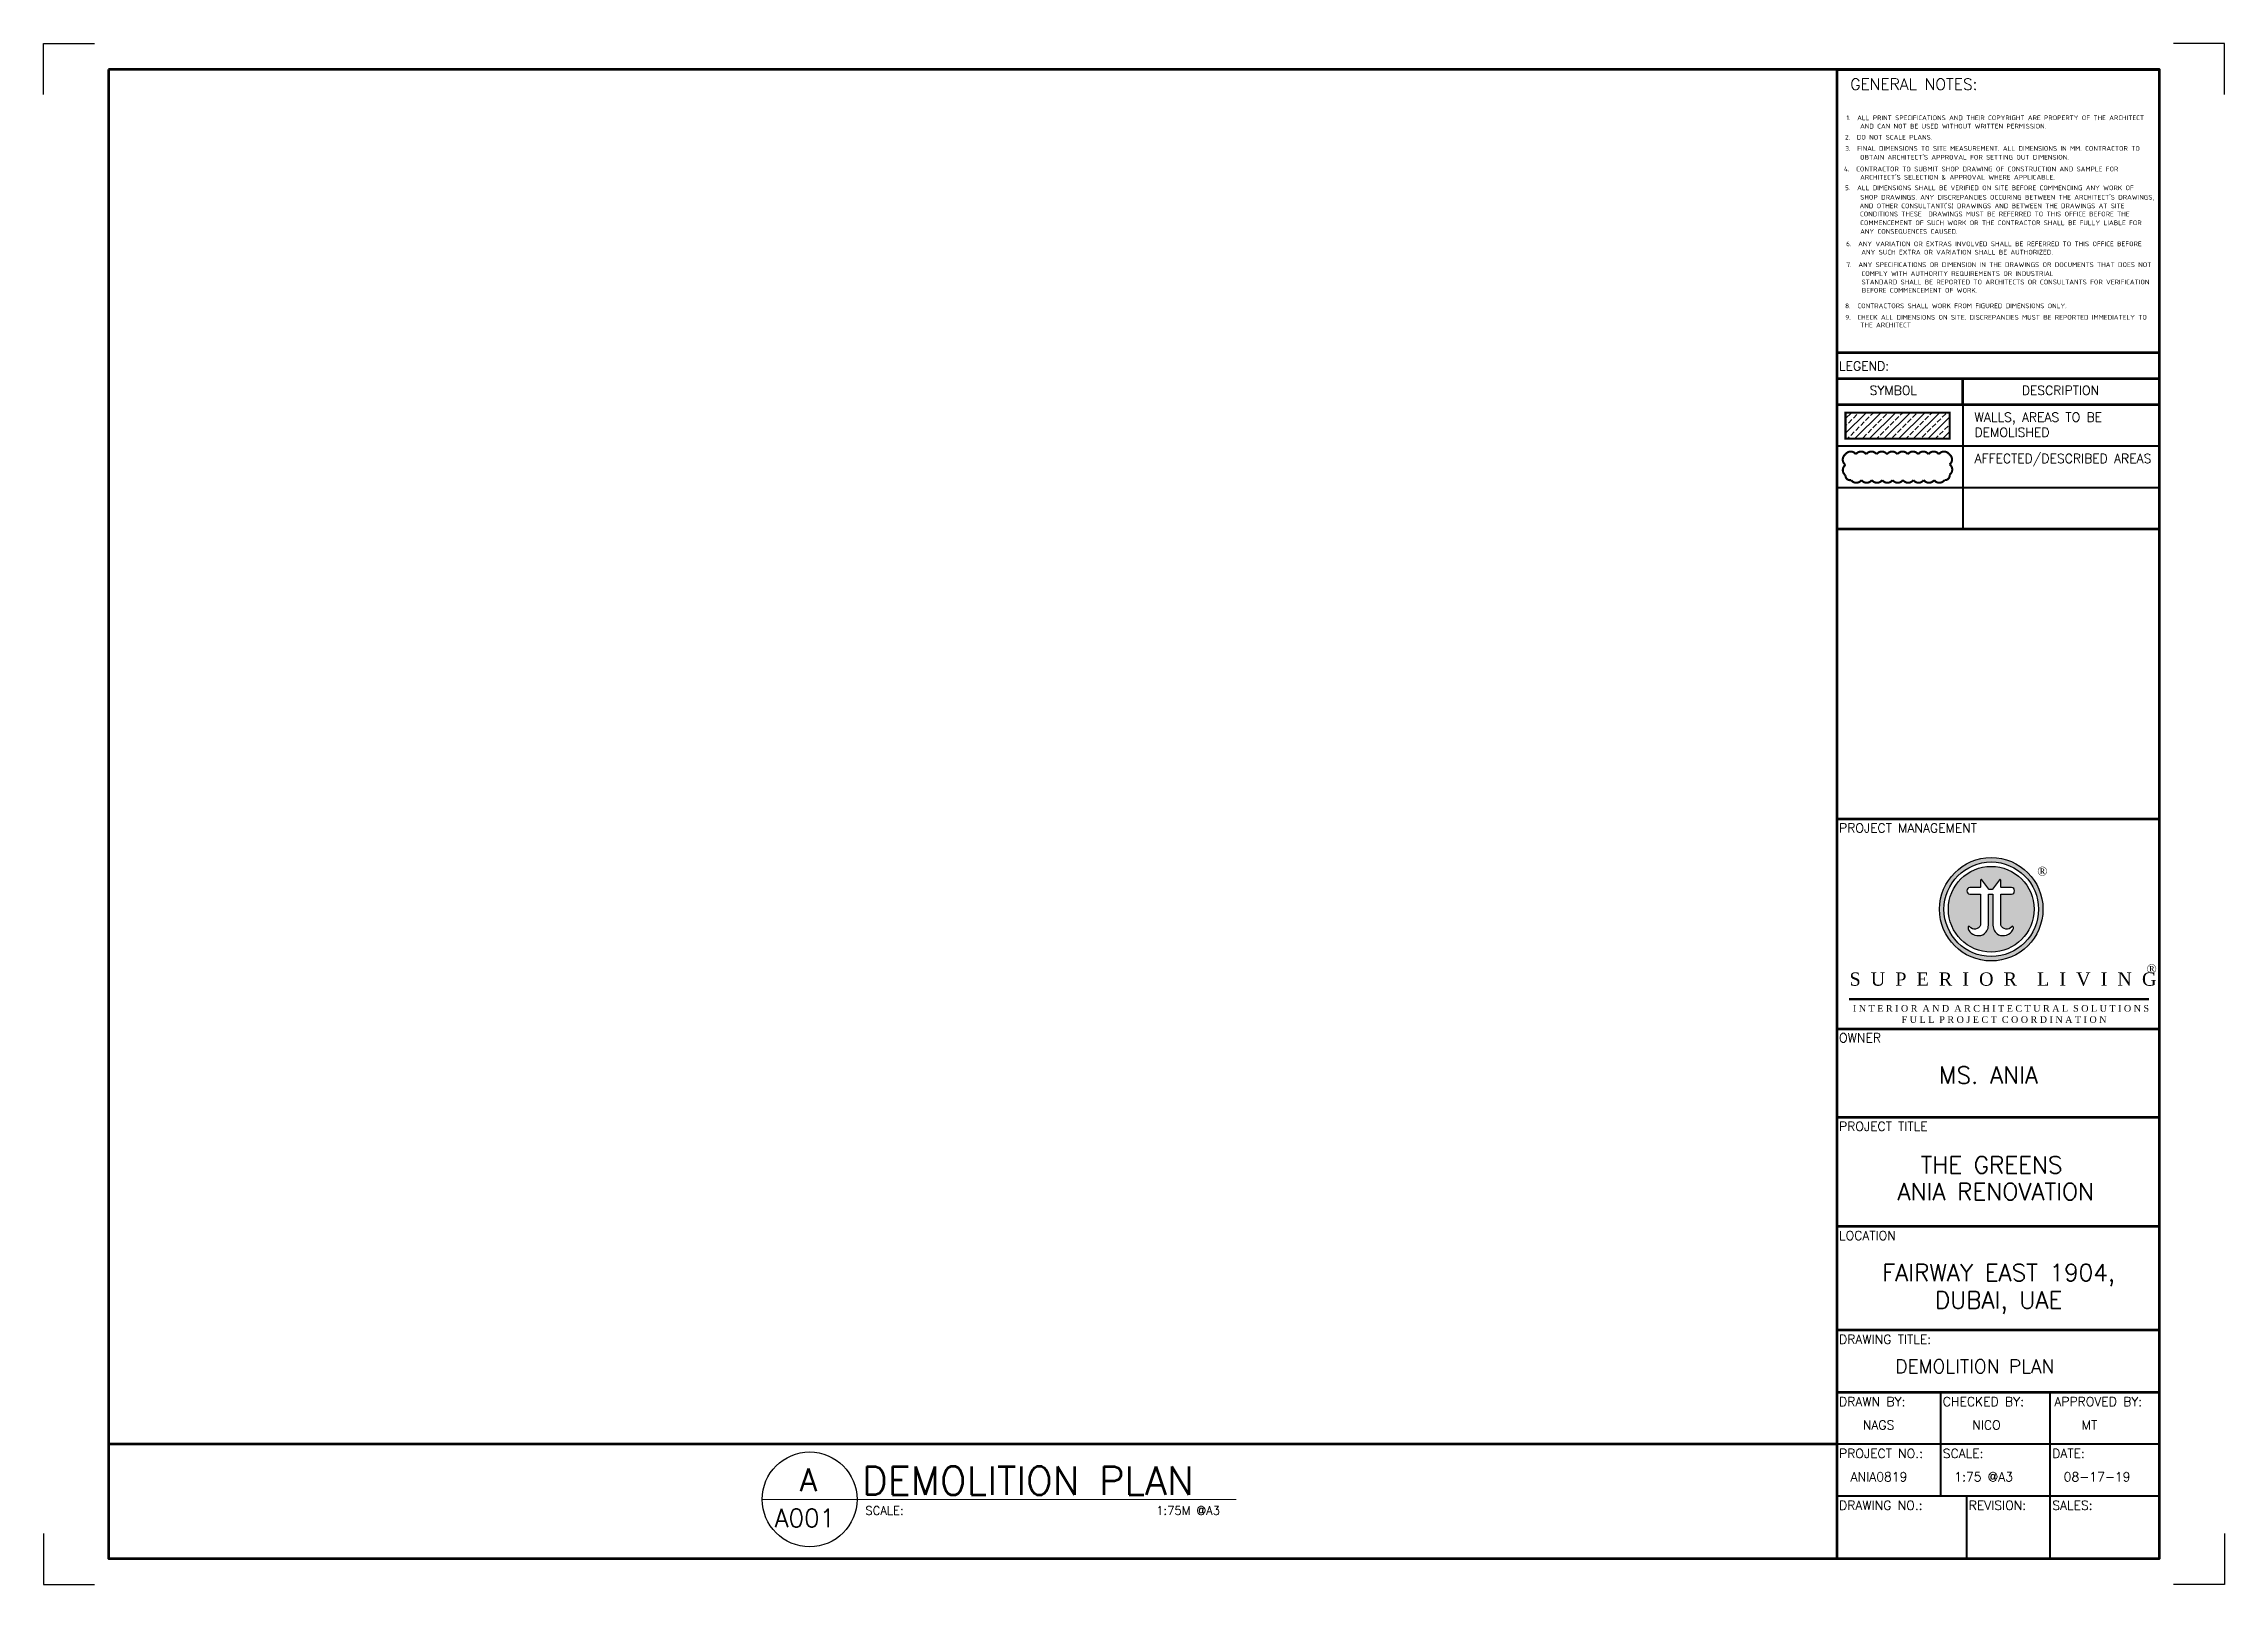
# Paper-space layout 'Layout1' of a CAD drawing. Header units: millimetres. Extents: x 926 to 1346, y -2 to 295.
import ezdxf
from ezdxf.enums import TextEntityAlignment as Align

# ---------------------------------------------------------------- set-up
doc = ezdxf.new("R2010")
doc.units = ezdxf.units.MM
doc.layers.get('0').update_dxf_attribs({"linetype": 'CONTINUOUS'})
for name, color, linetype, lineweight in [('LINE .05 P.05', 11, 'CONTINUOUS', 5), ('LINE 2 P2', 2, 'CONTINUOUS', 18), ('LINE 3 P3', 3, 'CONTINUOUS', 30), ('LINE 4 P4', 4, 'CONTINUOUS', 40), ('LINE 5 P5', 5, 'CONTINUOUS', 50), ('LINE 6 P6', 6, 'CONTINUOUS', 60), ('X LINE 1 P1', 10, 'CONTINUOUS', 5)]:
    doc.layers.add(name, color=color, linetype=linetype, lineweight=lineweight)
doc.styles.add('TITLE BLOCK A3 NEAL 3', font='romans.shx', dxfattribs={"height": 1.2})
doc.styles.add('TITLE BLOCK A3 NEAL 5', font='iso.shx', dxfattribs={"height": 1})
doc.styles.add('TITLE BLOCK A3 NEAL 6', font='romans.shx', dxfattribs={"height": 2})

# ---------------------------------------------------------------- blocks, each defined once
blk = doc.blocks.new('A$C7165272B')
at = {"linetype": 'ByBlock', "true_color": 0xff9933}
h = blk.add_hatch(color=30, dxfattribs=at)
h.dxf.hatch_style = 1
h.paths.add_polyline_path([(0, 11.66, 1), (23.31, 11.66, 1)])
h.paths.add_polyline_path([(22.31, 11.66, -1), (1, 11.66, -1)], flags=16)
h.paths.add_polyline_path([(21.31, 11.66, -1), (2, 11.66, -1)], flags=0)
h.paths.add_polyline_path([(9.53, 18.31), (11.09, 16.21, 0.236799), (11.21, 16.15), (11.54, 16.15), (11.86, 16.15, 0.236799), (11.98, 16.21), (13.54, 18.31, -0.721812), (13.81, 18.22), (13.81, 16.72, 0.414214), (13.96, 16.57), (16.25, 16.57, -0.887175), (16.25, 15.07), (13.96, 15.07, 0.414214), (13.81, 14.92), (13.81, 8.06, 0.564427), (16.27, 7.7, -0.796344), (16.64, 7.63, -0.187411), (16.5, 6.93, -0.377108), (13.29, 5.92, -0.268876), (12.05, 8.06), (12.05, 8.06, 0.268766), (13.29, 5.92, 0.385527), (16.54, 7, 0.184147), (16.62, 7.69, 0.502927), (16.33, 7.77, -0.585669), (13.81, 8.06), (13.81, 14.92, -0.414214), (13.96, 15.07), (16.25, 15.07, 0.887175), (16.25, 16.57), (13.96, 16.57, -0.414214), (13.81, 16.72), (13.81, 18.22, 0.721812), (13.54, 18.31), (11.93, 16.15), (11.54, 16.15), (11.14, 16.15), (9.53, 18.31, 0.721812), (9.26, 18.22), (9.26, 16.72, -0.414214), (9.11, 16.57), (6.82, 16.57, 0.887175), (6.82, 15.07), (9.11, 15.07, -0.414214), (9.26, 14.92), (9.26, 8.06, -0.585669), (6.74, 7.77, 0.502927), (6.45, 7.69, 0.184147), (6.54, 7, 0.385527), (9.79, 5.92, 0.268876), (11.02, 8.06), (11.02, 8.06, -0.268876), (9.79, 5.92, -0.377108), (6.57, 6.93, -0.187411), (6.43, 7.63, -0.796344), (6.8, 7.7, 0.564427), (9.26, 8.06), (9.26, 14.92, 0.414214), (9.11, 15.07), (6.82, 15.07, -0.887175), (6.82, 16.57), (9.11, 16.57, 0.414214), (9.26, 16.72), (9.26, 18.22, -0.721812)], flags=0)
h = blk.add_hatch(color=30, dxfattribs=at)
h.dxf.hatch_style = 1
h.paths.add_polyline_path([(2, 11.66, 1), (21.31, 11.66, 1)])
h.paths.add_polyline_path([(16.25, 15.07), (13.96, 15.07, 0.414214), (13.81, 14.92), (13.81, 8.06, 0.564427), (16.27, 7.7, -0.668848), (16.62, 7.69, -0.184147), (16.54, 7, -0.385527), (13.29, 5.92, -0.268656), (12.05, 8.06), (11.02, 8.06, -0.268656), (9.79, 5.92, -0.385527), (6.54, 7, -0.184147), (6.45, 7.69, -0.668848), (6.8, 7.7, 0.564427), (9.26, 8.06), (9.26, 14.92, 0.414214), (9.11, 15.07), (6.82, 15.07, -0.887175), (6.82, 16.57), (9.11, 16.57, 0.414214), (9.26, 16.72), (9.26, 18.22, -0.721812), (9.53, 18.31), (11.09, 16.21, 0.236799), (11.21, 16.15), (11.54, 16.15), (11.86, 16.15, 0.236799), (11.98, 16.21), (13.54, 18.31, -0.721812), (13.81, 18.22), (13.81, 16.72, 0.414214), (13.96, 16.57), (16.25, 16.57, -0.887175)], flags=16)
h.paths.add_polyline_path([(9.79, 5.92, -0.385527), (6.54, 7, -0.184147), (6.45, 7.69, -0.668848), (6.8, 7.7, 0.564427), (9.26, 8.06), (9.26, 14.92, 0.414214), (9.11, 15.07), (6.82, 15.07, -0.887175), (6.82, 16.57), (9.11, 16.57, 0.414214), (9.26, 16.72), (9.26, 18.22, -0.721812), (9.53, 18.31), (11.09, 16.21, 0.236799), (11.21, 16.15), (11.54, 16.15), (11.86, 16.15, 0.236799), (11.98, 16.21), (13.54, 18.31, -0.721812), (13.81, 18.22), (13.81, 16.72, 0.414214), (13.96, 16.57), (16.25, 16.57, -0.887175), (16.25, 15.07), (13.96, 15.07, 0.414214), (13.81, 14.92), (13.81, 8.06, 0.564427), (16.27, 7.7, -0.668848), (16.62, 7.69, -0.184147), (16.54, 7, -0.385527), (13.29, 5.92, -0.268876), (12.05, 8.06), (12.05, 8.06, 0.268766), (13.29, 5.92, 0.385527), (16.54, 7, 0.184147), (16.62, 7.69, 0.668848), (16.27, 7.7, -0.564427), (13.81, 8.06), (13.81, 14.92, -0.414214), (13.96, 15.07), (16.25, 15.07, 0.887175), (16.25, 16.57), (13.96, 16.57, -0.414214), (13.81, 16.72), (13.81, 18.22, 0.721812), (13.54, 18.31), (11.98, 16.21, -0.236799), (11.86, 16.15), (11.54, 16.15), (11.21, 16.15, -0.236799), (11.09, 16.21), (9.53, 18.31, 0.721812), (9.26, 18.22), (9.26, 16.72, -0.414214), (9.11, 16.57), (6.82, 16.57, 0.887175), (6.82, 15.07), (9.11, 15.07, -0.414214), (9.26, 14.92), (9.26, 8.06, -0.564427), (6.8, 7.7, 0.668848), (6.45, 7.69, 0.184147), (6.54, 7, 0.385527), (9.79, 5.92, 0.268876), (11.02, 8.06), (11.02, 8.06, -0.268876)], flags=16)
h = blk.add_hatch(color=30, dxfattribs=at)
h.dxf.hatch_style = 1
h.paths.add_polyline_path([(12.05, 14.92, 0.414214), (11.9, 15.07), (11.54, 15.07), (11.17, 15.07, 0.414214), (11.02, 14.92), (11.02, 8.06), (12.05, 8.06)])
at = {"color": 30, "linetype": 'ByBlock', "true_color": 0xff9933}
blk.add_lwpolyline([(11.54, 16.15), (11.21, 16.15, -0.236799), (11.09, 16.21), (9.53, 18.31, 0.721812), (9.26, 18.22), (9.26, 16.72, -0.414214), (9.11, 16.57), (6.82, 16.57, 0.887175), (6.82, 15.07), (9.11, 15.07, -0.414214), (9.26, 14.92), (9.26, 8.06, -0.564427), (6.8, 7.7, 0.668848), (6.45, 7.69, 0.184147), (6.54, 7, 0.385527), (9.79, 5.92, 0.268656), (11.02, 8.06), (11.02, 14.92, -0.414214), (11.17, 15.07), (11.54, 15.07), (11.9, 15.07, -0.414214), (12.05, 14.92), (12.05, 8.06, 0.268656), (13.29, 5.92, 0.385527), (16.54, 7, 0.184147), (16.62, 7.69, 0.668848), (16.27, 7.7, -0.564427), (13.81, 8.06), (13.81, 14.92, -0.414214), (13.96, 15.07), (16.25, 15.07, 0.887175), (16.25, 16.57), (13.96, 16.57, -0.414214), (13.81, 16.72), (13.81, 18.22, 0.721812), (13.54, 18.31), (11.98, 16.21, -0.236799), (11.86, 16.15)], format="xyb", close=True, dxfattribs=at)
for radius in [11.66, 10.66, 9.66]:
    blk.add_circle((11.66, 11.66), radius, dxfattribs=at)
blk = doc.blocks.new('A$C18B462D1')
at = {"layer": 'LINE 5 P5', "linetype": 'ByBlock'}
blk.add_line((1.54, 6.23), (69.12, 6.23), dxfattribs=at)
at = {"linetype": 'ByBlock'}
blk.add_blockref('A$C7165272B', (21.93, 14.86), dxfattribs=at)
at = {"color": 30, "linetype": 'ByBlock', "true_color": 0xff9933, "insert": (43.96, 36.1), "char_height": 2, "attachment_point": 1, "style": 'TITLE BLOCK A3 NEAL 3'}
blk.add_mtext_dynamic_manual_height_columns('{\\fTimes New Roman|b0|i0|c0|p18;®}', width=6.9038, gutter_width=2000, heights=[0], dxfattribs=at)
at = {"layer": 'LINE 2 P2', "attachment_point": 1, "style": 'TITLE BLOCK A3 NEAL 3'}
for s, width, insert, char_height in [('{\\fTimes New Roman Baltic|b0|i0|c0|p18;S  U  P  E  R  I  O  R    L  I  V  I  N  G }', 75.775, (1.63, 12.28), 3), ('{\\fTimes New Roman|b0|i0|c0|p18;®}', 6.9038, (68.62, 14.1), 2), ('{\\fTimes New Roman Baltic|b0|i0|c0|p18;I N T E R I O R  A N D  A R C H I T E C T U R A L  S O L U T I O N S}', 75.775, (2.41, 4.92), 1.5), ('{\\fTimes New Roman Baltic|b0|i0|c0|p18;F U L L  P R O J E C T  C O O R D I N A T I O N}', 46.2923, (13.38, 2.4), 1.5)]:
    blk.add_mtext_dynamic_manual_height_columns(s, width=width, gutter_width=2000, heights=[0], dxfattribs=dict(at, insert=insert, char_height=char_height))

psp = doc.layouts.get("Layout1")

# ---------------------------------------------------------------- hatches: boundary and pattern name
at = {"layer": 'X LINE 1 P1'}
h = psp.add_hatch(dxfattribs=at)
h.set_pattern_fill('JIS_STN_2.5', color=256, scale=0.8)
h.set_pattern_definition([(45, (252.4404, 47.1448), (-1.4142136, 1.4142136), []), (45, (253.8524, 47.1448), (-1.4142136, 1.4142136), [0.96, -0.4])])
h.paths.add_polyline_path([(1293.41, 218.51), (1293.41, 223.48), (1273.35, 223.48), (1273.35, 218.51)])

# ---------------------------------------------------------------- linework, layer by layer
for points in [[(925.91, 284.82), (925.91, 294.64), (935.72, 294.64)], [(1346.41, 284.82), (1346.41, 294.64), (1336.59, 294.64)], [(925.91, 7.45), (925.91, -2.36), (935.72, -2.36)], [(1346.41, 7.45), (1346.41, -2.36), (1336.59, -2.36)]]:
    psp.add_lwpolyline(points)
at = {"lineweight": 30}
psp.add_lwpolyline([(938.41, 289.64), (1333.91, 289.64), (1333.91, 2.64), (938.41, 2.64)], close=True, dxfattribs=at)
at = {"layer": 'LINE 2 P2', "ltscale": 30}
psp.add_line((1064.46, 14.02), (1155.84, 14.02), dxfattribs=at)
at = {"layer": 'LINE 3 P3', "ltscale": 30}
psp.add_circle((1073.61, 14.02), 9.14, dxfattribs=at)
at = {"layer": 'LINE 4 P4'}
for p, q in [((1296, 225.1), (1296, 201.1)), ((1271.67, 217.1), (1333.91, 217.1)), ((1271.67, 209.1), (1333.91, 209.1)), ((1291.67, 34.64), (1291.67, 14.64)), ((1312.76, 34.64), (1312.76, 2.64)), ((1333.91, 24.64), (1271.67, 24.64)), ((1333.91, 14.64), (1271.67, 14.64)), ((1296.67, 14.64), (1296.67, 2.64))]:
    psp.add_line(p, q, dxfattribs=at)
at = {"layer": 'LINE 6 P6', "ltscale": 30}
for p, q in [((1271.67, 289.64), (1271.67, 2.64)), ((1271.67, 289.64), (1333.91, 289.64)), ((1271.67, 235.1), (1333.91, 235.1)), ((1271.67, 230.1), (1333.91, 230.1)), ((1296, 225.1), (1296, 230.1)), ((1271.67, 225.1), (1333.91, 225.1)), ((1271.67, 201.1), (1333.91, 201.1)), ((1271.67, 145.21), (1333.91, 145.21)), ((1271.67, 104.75), (1333.91, 104.75)), ((1271.67, 87.68), (1333.91, 87.68)), ((1333.91, 66.64), (1271.67, 66.64)), ((1333.91, 46.64), (1271.67, 46.64)), ((1333.91, 34.64), (1271.67, 34.64)), ((1271.67, 24.64), (938.41, 24.64))]:
    psp.add_line(p, q, dxfattribs=at)
psp.add_lwpolyline([(938.41, 289.64), (938.41, 2.64), (1333.91, 2.64), (1333.91, 289.64)], close=True, dxfattribs=at)
at = {"layer": 'X LINE 1 P1', "const_width": 0.4}
psp.add_lwpolyline([(1273.35, 223.48), (1293.41, 223.48), (1293.41, 218.51), (1273.35, 218.51)], close=True, dxfattribs=at)
psp.add_lwpolyline([(1273.35, 215.48, -0.520567), (1275.35, 215.48, -0.520567), (1277.35, 215.48, -0.520567), (1279.35, 215.48, -0.520567), (1281.35, 215.48, -0.520567), (1283.35, 215.48, -0.520567), (1285.35, 215.48, -0.520567), (1287.35, 215.48, -0.520567), (1289.35, 215.48, -0.520567), (1291.35, 215.48, -0.520567), (1293.35, 215.48, -0.520567), (1293.41, 213.53, -0.520567), (1293.41, 211.53, -0.520567), (1292.43, 210.51, -0.520567), (1290.43, 210.51, -0.520567), (1288.43, 210.51, -0.520567), (1286.43, 210.51, -0.520567), (1284.43, 210.51, -0.520567), (1282.43, 210.51, -0.520567), (1280.43, 210.51, -0.520567), (1278.43, 210.51, -0.520567), (1276.43, 210.51, -0.520567), (1274.43, 210.51, -0.520567), (1273.35, 211.43, -0.520567), (1273.35, 213.43, -0.520567)], format="xyb", close=True, dxfattribs=at)

# ---------------------------------------------------------------- block references
at = {"linetype": 'ByBlock', "xscale": 0.8549999999999999, "yscale": 0.8549999999999999, "zscale": 0.8549999999999999}
psp.add_blockref('A$C18B462D1', (1272.73, 105.1), dxfattribs=at)

# ---------------------------------------------------------------- texts
at = {"layer": 'LINE .05 P.05', "style": 'TITLE BLOCK A3 NEAL 5'}
for s, p in [('1.  ALL PRINT SPECIFICATIONS AND THEIR COPYRIGHT ARE PROPERTY OF THE ARCHITECT', (1273.51, 279.88)), ('AND CAN NOT BE USED WITHOUT WRITTEN PERMISSION.', (1276.17, 278.27)), ('2.  DO NOT SCALE PLANS.', (1273.26, 276.14)), ('3.  FINAL DIMENSIONS TO SITE MEASUREMENT. ALL DIMENSIONS IN MM. CONTRACTOR TO', (1273.31, 273.98)), ("OBTAIN ARCHITECT'S APPROVAL FOR SETTING OUT DIMENSION.", (1276.16, 272.28)), (' 4.  CONTRACTOR TO SUBMIT SHOP DRAWING OF CONSTRUCTION AND SAMPLE FOR ', (1272.41, 270.01)), ("ARCHITECT'S SELECTION & APPROVAL WHERE APPLICABLE.", (1276.17, 268.42)), ('5.  ALL DIMENSIONS SHALL BE VERIFIED ON SITE BEFORE COMMENCIING ANY WORK OF', (1273.26, 266.38)), ("SHOP DRAWINGS. ANY DISCREPANCIES OCCURING BETWEEN THE ARCHITECT'S DRAWINGS,", (1276.19, 264.57)), ("AND OTHER CONSULTANT('S) DRAWINGS AND BETWEEN THE DRAWINGS AT SITE ", (1276.05, 262.9)), ('CONDITIONS THESE  DRAWINGS MUST BE REFERRED TO THIS OFFICE BEFORE THE', (1276.14, 261.34)), ('ANY CONSEQUENCES CAUSED.', (1276.18, 257.98)), ('COMMENCEMENT OF SUCH WORK OR THE CONTRACTOR SHALL BE FULLY LIABLE FOR', (1276.18, 259.64)), ('6.  ANY VARIATION OR EXTRAS INVOLVED SHALL BE REFERRED TO THIS OFFICE BEFORE', (1273.47, 255.58)), ('7.  ANY SPECIFICATIONS OR DIMENSION IN THE DRAWINGS OR DOCUMENTS THAT DOES NOT', (1273.53, 251.57)), ('ANY SUCH EXTRA OR VARIATION SHALL BE AUTHORIZED.', (1276.4, 253.98)), ('STANDARD SHALL BE REPORTED TO ARCHITECTS OR CONSULTANTS FOR VERIFICATION', (1276.44, 248.23)), ('COMPLY WITH AUTHORITY REQUIREMENTS OR INDUSTRIAL ', (1276.43, 249.85)), ('8.  CONTRACTORS SHALL WORK FROM FIGURED DIMENSIONS ONLY.', (1273.28, 243.63)), ('BEFORE COMMENCEMENT OF WORK.', (1276.51, 246.63)), ('9.  CHECK ALL DIMENSIONS ON SITE. DISCREPANCIES MUST BE REPORTED IMMEDIATELY TO', (1273.31, 241.43)), ('THE ARCHITECT', (1276.2, 239.94))]:
    psp.add_text(s, height=0.9106, dxfattribs=at).set_placement(p)
at = {"layer": 'LINE 3 P3', "style": 'TITLE BLOCK A3 NEAL 3'}
for s, height, p in [('GENERAL NOTES:', 2.1854, (1274.27, 285.72)), ('LEGEND:', 1.748, (1272.1, 231.62)), ('SYMBOL', 1.748, (1278, 226.92)), ('DESCRIPTION', 1.7483, (1307.34, 226.92)), ('PROJECT MANAGEMENT', 1.7483, (1272.1, 142.57)), ('OWNER', 1.748, (1272.1, 102.11)), ('PROJECT TITLE', 1.7483, (1272.1, 85.04)), ('LOCATION', 1.748, (1272.1, 64)), ('DRAWING TITLE:', 1.7483, (1272.1, 44)), ('DEMOLITION PLAN', 2.6225, (1282.93, 38.36)), ('DRAWN BY:', 1.748, (1272.1, 32)), ('CHECKED BY:', 1.7483, (1292.1, 32)), ('APPROVED BY:', 1.7483, (1313.62, 32)), ('NAGS', 1.748, (1276.69, 27.49)), ('NICO', 1.748, (1297.79, 27.49)), ('MT', 1.748, (1318.88, 27.49)), ('PROJECT NO.:', 1.7483, (1272.1, 22)), ('SCALE:', 1.748, (1292.1, 22)), ('DATE:', 1.748, (1313.2, 22)), ('ANIA0819', 1.748, (1274.33, 17.49)), ('1:75 @A3', 1.748, (1294.33, 17.49)), ('08-17-19', 1.748, (1315.42, 17.49)), ('SCALE:', 1.639, (1084.36, 11.05)), ('1:75M @A3', 1.639, (1140.44, 11.05)), ('DRAWING NO.:', 1.7483, (1272.1, 12)), ('REVISION:', 1.748, (1297.1, 12)), ('SALES:', 1.748, (1313.2, 12))]:
    psp.add_text(s, height=height, dxfattribs=at).set_placement(p)
at = {"layer": 'LINE 3 P3', "char_height": 1.7483, "attachment_point": 1, "style": 'TITLE BLOCK A3 NEAL 3'}
for s, insert in [('WALLS, AREAS TO BE DEMOLISHED', (1298.23, 223.5)), ('AFFECTED/DESCRIBED AREAS', (1298.23, 215.54))]:
    psp.add_mtext_dynamic_manual_height_columns(s, width=34.4029, gutter_width=5, heights=[0], dxfattribs=dict(at, insert=insert))
at = {"layer": 'LINE 4 P4', "style": 'TITLE BLOCK A3 NEAL 6'}
for s, p in [('MS. ANIA', (1300.93, 95.8)), ('THE GREENS', (1301.52, 78.49)), ('ANIA RENOVATION', (1302.33, 73.36)), ('FAIRWAY EAST 1904,', (1302.87, 57.25)), ('DUBAI, UAE', (1302.87, 51.95))]:
    psp.add_text(s, height=3.275, dxfattribs=at).set_placement(p, align=Align.MIDDLE)
at = {"layer": 'LINE 4 P4', "style": 'TITLE BLOCK A3 NEAL 3'}
for s, height, p in [('A', 4.37, (1071.71, 15.57)), ('A001', 3.496, (1066.85, 8.67))]:
    psp.add_text(s, height=height, dxfattribs=at).set_placement(p)
at = {"layer": 'LINE 6 P6', "ltscale": 30, "style": 'TITLE BLOCK A3 NEAL 3'}
psp.add_text('DEMOLITION PLAN', height=5.462, dxfattribs=at).set_placement((1083.73, 14.91))

# ---------------------------------------------------------------- viewports
at = {"layer": '0', "linetype": 'ByBlock'}
psp.add_viewport(center=(1105.04, 157.14), size=(333.26, 265), view_center_point=(-57913.16, 2285.09), view_height=19875, dxfattribs=at)

doc.saveas('drawing.dxf')
